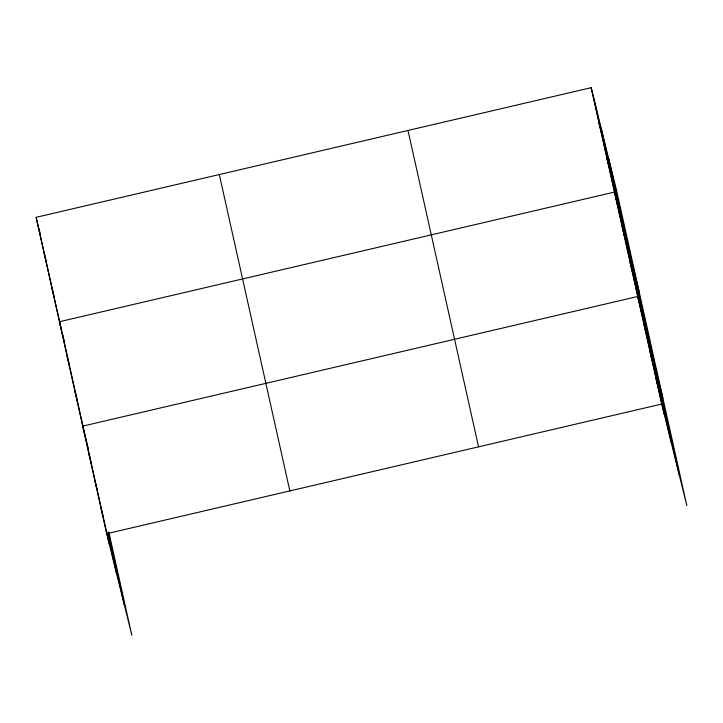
<?xml version="1.0" encoding="UTF-8"?>
<svg xmlns="http://www.w3.org/2000/svg" width="723" height="723" viewBox="0 0 723 723"><rect width="100%" height="100%" fill="white"/><g stroke="black" fill="none" stroke-linecap="round" stroke-linejoin="round"><path stroke-width="1.08" d="M108.821 532.047L131.848 635.318L106.697 533.701L36.15 217.325L591.152 87.682L616.303 189.299L686.85 505.675L661.699 404.058L591.152 87.682M106.697 533.701L661.699 404.058M598.915 122.485L601.446 132.725M606.669 157.289L609.209 167.528M639.584 293.71L614.433 192.092L59.431 321.726L61.708 330.944M622.196 226.886L624.726 237.126M629.959 261.69L632.489 271.929M662.864 398.111L637.713 296.493L82.711 426.127L87.112 443.913M643.714 323.38L646.245 333.619M649.706 350.275L652.245 360.515M655.707 377.171L658.237 387.411M36.15 217.325L61.726 330.881M38.952 228.64L40.018 232.951M43.913 252.128L46.444 262.368M51.667 286.923L54.207 297.162M64.627 342.738L61.961 331.965L69.724 366.769L67.194 356.529M74.957 391.333L77.488 401.572M87.646 446.064L88.441 449.29M88.712 453.023L91.243 463.262M94.704 479.918L97.243 490.158L69.968 367.853M100.705 506.805L102.982 516.023M608.838 159.15L679.385 475.517M601.147 128.079L671.703 444.455M593.682 97.921L664.238 414.297M407.998 130.465L478.554 446.841M219.304 174.541L289.851 490.917M108.07 532.011L124.383 605.16M107.582 533.212L116.692 574.089M97.478 491.233L103 515.969M103.235 517.044L109.236 543.94"/></g></svg>
